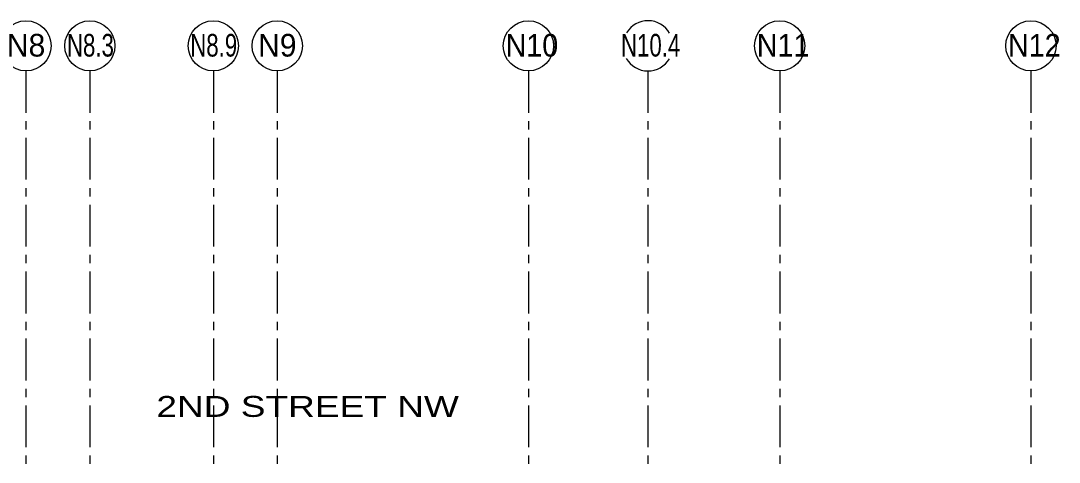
# Model space of a CAD drawing. Header units: inches. Extents: x -35176 to 0, y -3216 to 2257.
# Drawn here: x -15660 to -14172, y 1552 to 2185 of the extents above; entities that cross this region are included whole.
import ezdxf

# ---------------------------------------------------------------- set-up
doc = ezdxf.new("R2010")
doc.units = ezdxf.units.IN
doc.header["$LTSCALE"] = 48
doc.header["$MEASUREMENT"] = 0
doc.linetypes.add('A114$0$CENTER', pattern=[2, 1.25, -0.25, 0.25, -0.25])
for name, color, linetype in [('A114$0$A-ANNO-TEXT', 8, 'Continuous'), ('A114$0$A-GRID-1DP0-15', 8, 'Continuous'), ('A114$0$A-GRID-GRDP0-15', 8, 'Continuous'), ('XREF', 7, 'Continuous')]:
    doc.layers.add(name, color=color, linetype=linetype)
doc.styles.add('A114$0$style-Arial', font='arial.ttf')

# ---------------------------------------------------------------- blocks, each defined once
blk = doc.blocks.new('A114')
at = {"layer": 'A114$0$A-GRID-1DP0-15', "lineweight": 13}
for centre in [(-22861.0236, 2149.2362), (-22501.0236, 2149.2362), (-22141.0236, 2149.2362), (-21781.0236, 2149.2362), (-21421.0236, 2149.2362)]:
    blk.add_circle(centre, 36, dxfattribs=at)
for start, end in [(30.37, 148.3736838), (210.2525937, 328.862071)]:
    blk.add_arc((-21969.7355, 2149.2351), 36, start, end, dxfattribs=at)
at = {"layer": 'A114$0$A-GRID-GRDP0-15', "linetype": 'A114$0$CENTER', "lineweight": 0}
for p, q in [((-22861.0236, 2113.2362), (-22861.0236, -797.9051)), ((-22769.5278, 2113.2362), (-22769.5278, 1016.1072)), ((-22592.5194, 2113.2362), (-22592.5194, 1016.1072)), ((-22501.0236, 2113.2362), (-22501.0236, -676.9042)), ((-22141.0236, 2113.2362), (-22141.0236, -676.9042)), ((-21970.0136, 2113.2362), (-21970.0136, 382.209)), ((-21781.0236, 2113.2362), (-21781.0236, -676.9042)), ((-21421.0236, 2113.2362), (-21421.0236, -676.9042))]:
    blk.add_line(p, q, dxfattribs=at)
at = {"layer": 'A114$0$A-GRID-GRDP0-15', "lineweight": 13}
for centre in [(-22769.5278, 2149.2362), (-22592.5194, 2149.2362)]:
    blk.add_circle(centre, 36, dxfattribs=at)
at = {"layer": 'A114$0$A-ANNO-TEXT', "lineweight": 30, "style": 'A114$0$style-Arial', "width": 1.266666}
blk.add_text('2ND STREET NW', height=30, dxfattribs=at).set_placement((-22674.1899, 1616.8281))
at = {"layer": 'A114$0$A-GRID-1DP0-15', "lineweight": 13, "style": 'A114$0$style-Arial'}
for s, width, p in [('N8', 0.95, (-22888.4799, 2133.8402)), ('N9', 0.95, (-22528.4799, 2133.8402)), ('N10', 0.906154, (-22173.8343, 2133.8402)), ('N10.4', 0.701538, (-22008.4281, 2133.8391)), ('N11', 0.906154, (-21813.8343, 2133.8402)), ('N12', 0.906154, (-21453.8343, 2133.8402))]:
    blk.add_text(s, height=32.5, dxfattribs=dict(at, width=width)).set_placement(p)
at = {"layer": 'A114$0$A-GRID-GRDP0-15', "lineweight": 13, "style": 'A114$0$style-Arial', "width": 0.701538}
for s, p in [('N8.3', (-22802.3329, 2133.8402)), ('N8.9', (-22625.6603, 2133.8402))]:
    blk.add_text(s, height=32.5, dxfattribs=at).set_placement(p)

msp = doc.modelspace()

# ---------------------------------------------------------------- block references
at = {"layer": 'XREF'}
msp.add_blockref('A114', (7208.1, 0), dxfattribs=at)

doc.saveas('drawing.dxf')
